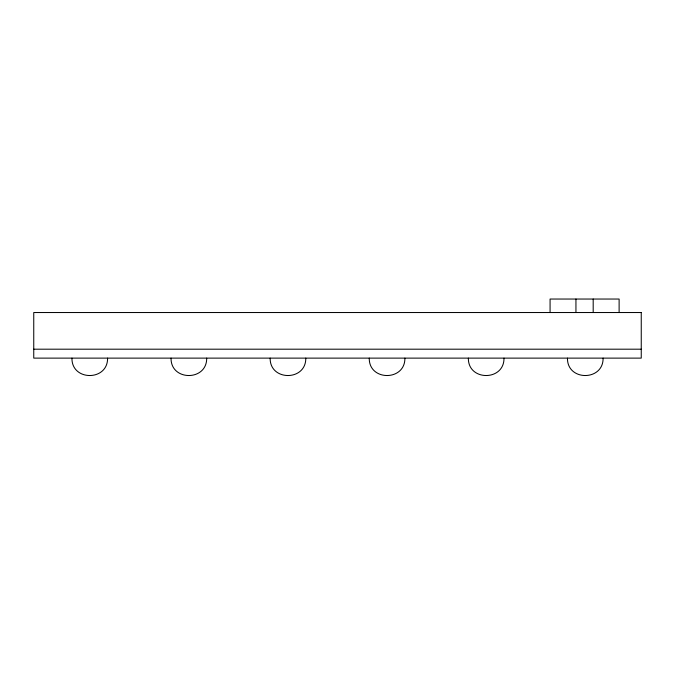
<?xml version="1.0" encoding="UTF-8"?>
<svg xmlns="http://www.w3.org/2000/svg" width="675" height="675" viewBox="0 0 675 675"><rect width="100%" height="100%" fill="white"/><g stroke="black" fill="none" stroke-linecap="round" stroke-linejoin="round"><path stroke-width="1.01" d="M107.578 358.121C107.966 381.308 71.491 381.333 71.955 358.121M206.685 358.121C207.065 381.308 170.589 381.333 171.053 358.121M305.783 358.121C306.172 381.308 269.696 381.333 270.16 358.121M404.89 358.121C405.27 381.308 368.795 381.333 369.259 358.121M503.989 358.121C504.377 381.308 467.902 381.333 468.366 358.121M603.096 358.121C603.475 381.308 567 381.333 567.464 358.121M33.75 349.194L641.25 349.194M619.118 312.517L619.118 299.042L550.074 299.042L550.074 312.517M593.19 299.042L593.19 312.517M575.944 299.042L575.944 312.517M641.25 312.533L33.75 312.533L33.75 358.121L641.25 358.121L641.25 312.533"/></g></svg>
